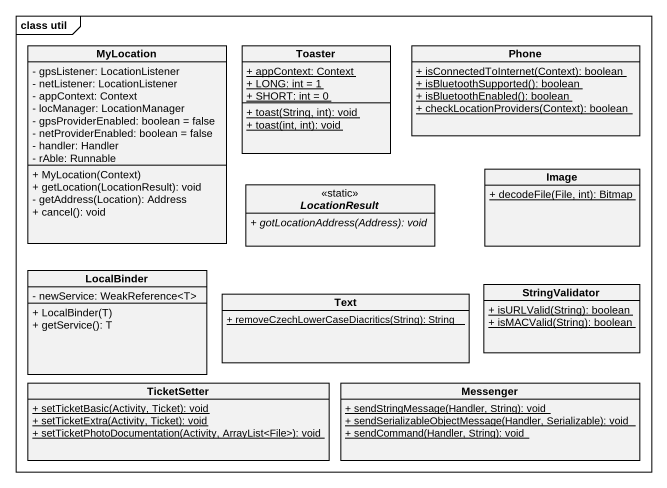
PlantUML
@startuml
mainframe class util
hide circle
hide empty members
skinparam classAttributeIconSize 0
class MyLocation {
  - gpsListener: LocationListener
  - netListener: LocationListener
  - appContext: Context
  - locManager: LocationManager
  - gpsProviderEnabled: boolean = false
  - netProviderEnabled: boolean = false
  - handler: Handler
  - rAble: Runnable
  + MyLocation(Context)
  + getLocation(LocationResult): void
  - getAddress(Location): Address
  + cancel(): void
}
class Toaster {
  {static} + appContext: Context
  {static} + LONG: int = 1
  {static} + SHORT: int = 0
  {static} + toast(String, int): void
  {static} + toast(int, int): void
}
class Phone {
  {static} + isConnectedToInternet(Context): boolean
  {static} + isBluetoothSupported(): boolean
  {static} + isBluetoothEnabled(): boolean
  {static} + checkLocationProviders(Context): boolean
}
abstract class LocationResult <<static>> {
  {abstract} + gotLocationAddress(Address): void
}
class Image {
  {static} + decodeFile(File, int): Bitmap
}
class LocalBinder {
  - newService: WeakReference<T>
  + LocalBinder(T)
  + getService(): T
}
class Text {
  {static} + removeCzechLowerCaseDiacritics(String): String
}
class StringValidator {
  {static} + isURLValid(String): boolean
  {static} + isMACValid(String): boolean
}
class TicketSetter {
  {static} + setTicketBasic(Activity, Ticket): void
  {static} + setTicketExtra(Activity, Ticket): void
  {static} + setTicketPhotoDocumentation(Activity, ArrayList<File>): void
}
class Messenger {
  {static} + sendStringMessage(Handler, String): void
  {static} + sendSerializableObjectMessage(Handler, Serializable): void
  {static} + sendCommand(Handler, String): void
}
@enduml
